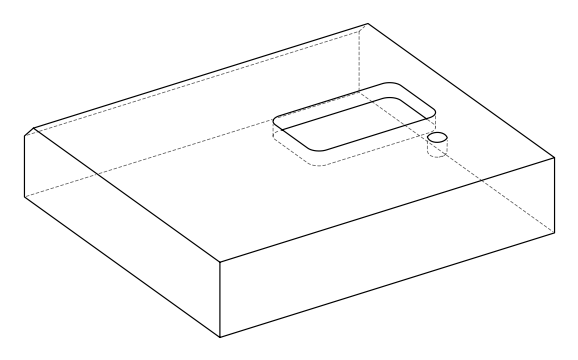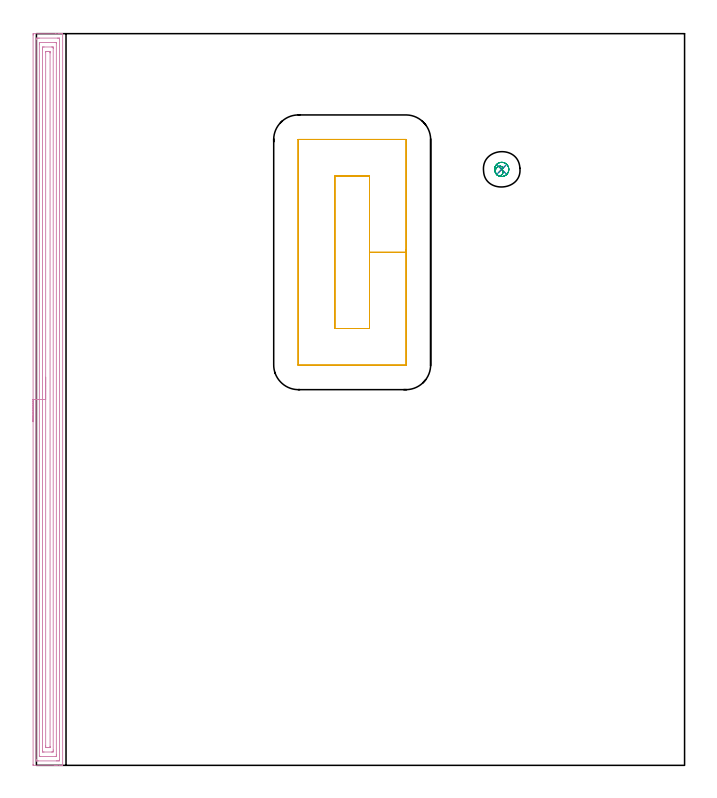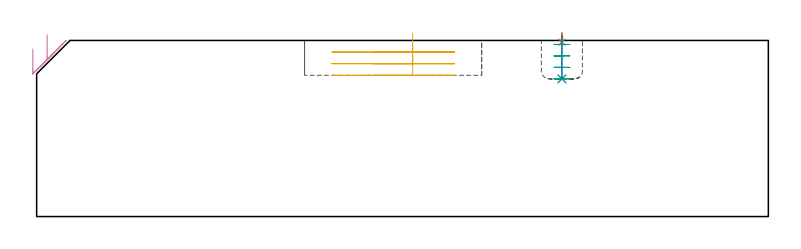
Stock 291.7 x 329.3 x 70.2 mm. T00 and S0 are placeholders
(PLAN: 5 operations, 4 tool changes, 17.4 min)
(1 SPOT_DRILL | STEP1POCKET | NXT0321_9005460120000 | 0.03 min | 5 mm3)
(2 DRILL_BLIND_HOLE_INTO_CENTER | STEP1POCKET | NXT0301_128 | 0.07 min | 1601 mm3)
(3 MILL_ROUGH_BLIND_HOLE_CONTOUR | STEP1POCKET | UGT0201_089 | Spiral | 0.53 min | 1517 mm3)
(4 AREA_MILL | FG_CHAMFER_SURFACE | UGT0205_001 | 13.44 min | 29126 mm3)
(5 MILL_RECTANGULAR_POCKET | POCKET_RECTANGULAR_STRAIGHT | UGT0201_105 | Follow Part, ap 5.5, ae 75% | 3.28 min | 119850 mm3)
(TOOL NXT0321_9005460120000 | NC Spot Drill, 142deg, 12mm, Carbide, Uncoated | D12 PA142 FL30 Z2)
(TOOL NXT0301_128 | Carbide Drill 12mm [861.1-1200-036A1-GP GC34] | D12 PA150 FL37.4 Z2)
(TOOL UGT0201_089 | End mill 10 mm | D10 R3 FL22 Z4)
(TOOL UGT0205_001 | Chamfer Mill 20 x 3 x 45 deg. | D20 FL50 Z2)
(TOOL UGT0201_105 | End Mill 22 mm | D22 FL25 Z2)
(OP 1 SPOT_DRILL)
G17 G21 G94 G90
T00 M6
G54
G17 G0 G90 X209.4 Y268.2 S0 M3
G43 Z80.2 H0
G94 G81 G98 Z69.494 F250. R73.2
G80
M5
M2
(OP 2 DRILL_BLIND_HOLE_INTO_CENTER)
G17 G21 G94 G90
T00 M6
G54
G17 G0 G90 X209.4 Y268.2 S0 M3
G43 Z80.2 H1
G94 G81 G98 Z54.9 F250. R72.2
G80
M5
M2
(OP 3 MILL_ROUGH_BLIND_HOLE_CONTOUR)
G17 G21 G94 G90
T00 M6
G54
G17 G0 G90 X209.4 Y268.2 S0 M3
G43 Z80.2 H0
Z68.625
G94 G3 X209.852 Y268.911 R0.499 F250.
X208.719 Y269.648 R1.283
X206.665 Y268.22 R2.125
X207.36 Y265.734 R2.263
X211.866 Y266.16 R3.2
X207.36 Y265.734 R-3.2
X209.613 Y265.947 R1.6
X209.4 Y268.2 R1.6
G0 Z64.05
G3 X209.852 Y268.911 R0.499
X208.719 Y269.648 R1.283
X206.665 Y268.22 R2.125
X207.36 Y265.734 R2.263
X211.866 Y266.16 R3.2
X207.36 Y265.734 R-3.2
X209.613 Y265.947 R1.6
X209.4 Y268.2 R1.6
G0 Z59.475
G3 X209.852 Y268.911 R0.499
X208.719 Y269.648 R1.283
X206.665 Y268.22 R2.125
X207.36 Y265.734 R2.263
X211.866 Y266.16 R3.2
X207.36 Y265.734 R-3.2
X209.613 Y265.947 R1.6
X209.4 Y268.2 R1.6
G0 Z54.9
G3 X209.852 Y268.911 R0.499
X208.719 Y269.648 R1.283
X206.665 Y268.22 R2.125
X207.36 Y265.734 R2.263
X211.866 Y266.16 R3.2
X207.36 Y265.734 R-3.2
X209.613 Y265.947 R1.6
X209.4 Y268.2 R1.6
G0 Z80.2
M5
M2
(OP 4 AREA_MILL)
G17 G21 G94 G90
T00 M6
G54
G17 G0 G90 X-1.5 Y154.65 S1061 M3
G43 Z80.2 H0
Z66.9
G94 G1 Y154.688 Z66.028 F250.
Y154.802 Z65.164
Y154.991 Z64.312
Y155.253 Z63.48
Y155.587 Z62.674
Y155.99 Z61.9
Y156.458 Z61.164
Y156.99 Z60.472
Y157.579 Z59.829
Y158.222 Z59.24
Y158.914 Z58.708
Y159.65 Z58.24
Y160.424 Z57.837
Y161.23 Z57.503
Y162.062 Z57.241
Y162.914 Z57.052
Y163.778 Z56.938
Y164.65 Z56.9
Y328.675
X-1.496 Y329.096 Z56.902
X-1.492 Y329.29 Z56.906
X-1.295 Y329.3 Z57.103
X8.681 Z67.076
X10.095 Z68.491
X10.447 Z68.842
X11.151 Z69.551
X11.425 Z69.824
X11.789 Y329.294 Z70.18
X11.797 Y329.292 Z70.188
X11.8 Y329.122 Z70.2
Y0.178
X11.797 Y0.008 Z70.188
X11.789 Y0.006 Z70.18
X11.425 Y0. Z69.824
X11.151 Z69.551
X10.447 Z68.842
X9.212 Z67.609
X8.681 Z67.076
X8.064 Z66.459
X-1.296 Y0.001 Z57.102
X-1.492 Y0.01 Z56.906
X-1.499 Y0.207 Z56.899
Y0.235
X-1.5 Y164.65 Z56.9
X-0.086 Z58.314
X-0.085 Y326.824 Z58.315
X-0.084 Y326.887 Z58.316
X-0.073 Y327.29 Z58.327
X0.33 Y327.298 Z58.73
X0.736 Y327.299 Z59.136
X1.211 Y327.3 Z59.611
X9.564 Y327.299 Z67.964
X10.042 Y327.297 Z68.442
X10.275 Y327.29 Z68.675
X10.379 Y327.271 Z68.779
X10.385 Y326.95 Z68.785
Y326.887
Y2.476
X10.384 Y2.413 Z68.784
X10.373 Y2.01 Z68.773
X9.97 Y2.002 Z68.37
X9.564 Y2.001 Z67.964
X9.089 Y2. Z67.489
X0.736 Y2.001 Z59.136
X0.258 Y2.003 Z58.658
X0.025 Y2.01 Z58.425
X-0.079 Y2.029 Z58.321
X-0.085 Y2.35 Z58.315
Y2.413
X-0.086 Y164.65 Z58.314
X1.328 Z59.728
Y324.499
X1.329 Y325.099 Z59.729
X1.331 Y325.246 Z59.731
X1.334 Y325.281 Z59.734
X1.336 Y325.29 Z59.736
X1.355 Y325.293 Z59.755
X1.422 Y325.299 Z59.822
X8.483 Y325.3 Z66.883
X8.681 Y325.299 Z67.081
X8.879 Y325.297 Z67.279
X8.936 Y325.294 Z67.336
X8.965 Y325.29 Z67.365
X8.966 Y325.274 Z67.366
X8.969 Y325.197 Z67.369
X8.971 Y325.099 Z67.371
Y4.801
X8.97 Y4.201 Z67.37
X8.969 Y4.054 Z67.369
X8.966 Y4.019 Z67.366
X8.964 Y4.01 Z67.364
X8.945 Y4.007 Z67.345
X8.878 Y4.001 Z67.278
X1.817 Y4. Z60.217
X1.619 Y4.001 Z60.019
X1.421 Y4.003 Z59.821
X1.364 Y4.006 Z59.764
X1.335 Y4.01 Z59.735
X1.334 Y4.026 Z59.734
X1.331 Y4.103 Z59.731
X1.329 Y4.201 Z59.729
X1.328 Y164.65 Z59.728
X2.743 Z61.143
Y322.418
X2.746 Y323.064 Z61.146
X2.75 Y323.275 Z61.15
X2.949 Y323.29 Z61.349
X3.396 Y323.3 Z61.796
X6.927 Z65.327
X7.353 Y323.29 Z65.753
X7.551 Y323.282 Z65.951
X7.553 Y323.168 Z65.953
X7.557 Y322.662 Z65.957
Y6.882
X7.554 Y6.236 Z65.954
X7.55 Y6.026 Z65.95
X7.351 Y6.01 Z65.751
X6.904 Y6. Z65.304
X3.373 Z61.773
X2.947 Y6.01 Z61.347
X2.749 Y6.018 Z61.149
X2.747 Y6.132 Z61.147
X2.743 Y6.638 Z61.143
Y164.65
X4.157 Z62.557
Y320.853
X4.16 Y321.077 Z62.56
X4.164 Y321.225 Z62.564
X4.17 Y321.291 Z62.57
X4.185 Y321.293 Z62.585
X4.267 Y321.297 Z62.667
X4.488 Y321.3 Z62.888
X5.15 Z63.55
X5.372 Y321.299 Z63.772
X6.033 Y321.293 Z64.433
X6.121 Y321.29 Z64.521
X6.136 Y320.964 Z64.536
X6.141 Y320.742 Z64.541
X6.143 Y320.63 Z64.543
Y8.447
X6.14 Y8.224 Z64.54
X6.136 Y8.076 Z64.536
X6.13 Y8.009 Z64.53
X6.115 Y8.007 Z64.515
X6.033 Y8.003 Z64.433
X5.811 Y8. Z64.211
X5.15 Z63.55
X4.928 Y8.001 Z63.328
X4.267 Y8.008 Z62.667
X4.179 Y8.01 Z62.579
X4.164 Y8.335 Z62.564
X4.159 Y8.558 Z62.559
X4.157 Y8.67 Z62.557
Y164.65
Y165.522 Z62.595
Y166.386 Z62.709
Y167.238 Z62.898
Y168.07 Z63.16
Y168.876 Z63.494
Y169.65 Z63.897
Y170.386 Z64.365
Y171.078 Z64.896
Y171.721 Z65.486
Y172.31 Z66.129
Y172.842 Z66.821
Y173.31 Z67.557
Y173.713 Z68.331
Y174.047 Z69.137
Y174.309 Z69.969
Y174.498 Z70.82
Y174.612 Z71.685
Y174.65 Z72.557
G0 Z80.2
M5
M2
(OP 5 MILL_RECTANGULAR_POCKET)
G17 G21 G94 G90
T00 M6
G54
G17 G0 G90 X149.9 Y202.412 S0 M3
G43 Z80.2 H0
Z73.2
G94 G1 Y230.9 Z65.567 F250.
Y265.2 F500.
X134.3
Y196.6
X149.9
Y230.9
X166.4
Y281.6
X166.395 Y281.655
X166.355 Y281.695
X166.3 Y281.7
X117.9
X117.845 Y281.695
X117.805 Y281.655
X117.8 Y281.6
Y180.2
X117.805 Y180.145
X117.845 Y180.105
X117.9 Y180.1
X166.3
X166.355 Y180.105
X166.395 Y180.145
X166.4 Y180.2
Y230.9
Y231.9
G0 X149.9 Y202.412 Z68.567
G1 Y230.9 Z60.933 F250.
Y265.2 F500.
X134.3
Y196.6
X149.9
Y230.9
X166.4
Y281.6
X166.395 Y281.655
X166.355 Y281.695
X166.3 Y281.7
X117.9
X117.845 Y281.695
X117.805 Y281.655
X117.8 Y281.6
Y180.2
X117.805 Y180.145
X117.845 Y180.105
X117.9 Y180.1
X166.3
X166.355 Y180.105
X166.395 Y180.145
X166.4 Y180.2
Y230.9
Y231.9
G0 X149.9 Y202.412 Z63.933
G1 Y230.9 Z56.3 F250.
Y265.2 F500.
X134.3
Y196.6
X149.9
Y230.9
X166.4
Y281.6
X166.395 Y281.655
X166.355 Y281.695
X166.3 Y281.7
X117.9
X117.845 Y281.695
X117.805 Y281.655
X117.8 Y281.6
Y180.2
X117.805 Y180.145
X117.845 Y180.105
X117.9 Y180.1
X166.3
X166.355 Y180.105
X166.395 Y180.145
X166.4 Y180.2
Y230.9
Y231.9
G0 Z80.2
M5
M2
